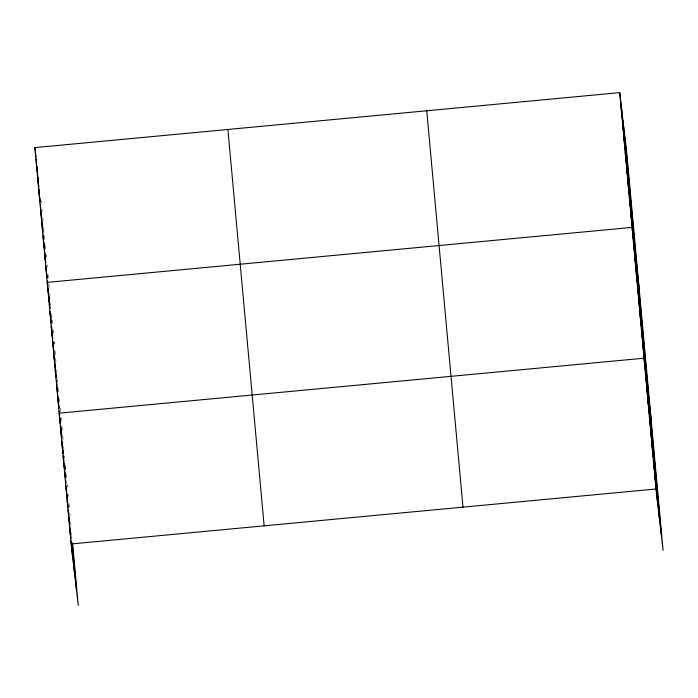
<?xml version="1.0" encoding="UTF-8"?>
<svg xmlns="http://www.w3.org/2000/svg" width="698" height="698" viewBox="0 0 698 698"><rect width="100%" height="100%" fill="white"/><g stroke="black" fill="none" stroke-linecap="round" stroke-linejoin="round"><path stroke-width="0.52" stroke-dasharray="3.49 2.62" d="M41.051 200.771L41.287 202.83M54.086 341.715L54.331 343.774L54.13 341.636M65.455 467.363L65.813 470.452M42.002 209.007L42.203 211.145M42.787 217.567L43.084 220.769M43.669 227.19L43.957 230.401M44.445 235.75L44.942 241.098M45.326 245.373L45.719 249.648M46.208 254.997L46.408 257.134M47.089 264.621L47.29 266.767M47.97 274.253L48.459 279.601M48.851 283.877L49.244 288.152M49.733 293.5L49.924 295.638M50.614 303.133L50.806 305.27M51.591 313.821L52.08 319.169M52.175 320.242L52.664 325.591M53.057 329.866L53.449 334.15M54.994 351.042L55.465 356.233M55.657 358.301L56.128 363.492M56.704 369.722L56.983 372.837M57.559 379.066L57.838 382.181M58.414 388.411L58.981 394.64M59.356 398.794L59.644 401.908M60.211 408.138L60.595 412.282M61.066 417.474L61.354 420.589M61.921 426.818L62.305 430.971M62.776 436.163L63.16 440.316M63.727 446.546L63.919 448.622M64.582 455.89L64.774 457.967M65.438 465.226L65.909 470.417M66.293 474.57L66.668 478.723M67.148 483.915L67.427 487.03M68.09 494.297L68.282 496.374M68.945 503.642L69.425 508.833M69.8 512.986L70.088 516.092M70.655 522.322L70.943 525.437M71.606 532.705L71.798 534.781M51.443 316.604L51.739 319.815"/><path stroke-width="1.05" d="M72.557 543.088L78.255 605.375L71.144 543.978L34.9 147.61L619.745 92.625L626.856 154.022L663.1 550.39L655.998 488.993L619.745 92.625M71.144 543.978L655.998 488.993M621.115 107.597L622.45 119.088M622.485 122.578L623.82 134.06M623.855 137.55L625.19 149.032M625.225 152.522L626.551 164.004M626.595 167.494L627.921 178.976M627.964 182.466L629.291 193.957M629.334 197.447L630.66 208.929M630.704 212.419L632.03 223.901M639.176 288.789L632.074 227.391L47.228 282.376L48.555 293.858L48.066 288.51M633.4 241.927L634.735 253.409M634.735 256.454L636.061 267.945M636.061 270.99L637.387 282.472M637.387 285.526L638.714 297.008M638.722 300.061L640.049 311.544M640.049 314.589L641.375 326.079M641.375 329.124L642.701 340.607M642.71 343.66L644.036 355.142M651.138 419.585L644.036 358.196L59.182 413.172L60.394 423.616L59.941 418.434M645.362 372.723L646.688 384.205M646.697 387.259L648.023 398.741M648.023 401.795L649.349 413.277M649.349 416.322L650.676 427.813M650.676 430.858L652.011 442.34M652.011 445.394L653.337 456.876M653.337 459.93L654.663 471.412M654.663 474.457L655.998 485.939M34.9 147.61L35.991 157.006M36.27 162.582L37.36 171.978M37.64 177.562L38.722 186.951M39.009 192.535L40.091 201.931L39.751 197.595M40.379 207.507L41.583 217.942M41.749 222.479L42.953 232.923M43.119 237.451L44.323 247.895M44.489 252.432L45.693 262.867L45.23 257.492M45.859 267.404L47.063 277.839M49.27 300.035L48.79 295.917L49.218 301.126M48.555 296.912L49.157 302.129M49.401 304.215L49.881 308.394L49.506 304.241M49.881 311.439L50.605 317.703M50.849 319.797L51.207 322.93L50.928 319.815M51.207 325.975L52.542 337.457M52.542 340.511L53.868 351.993M53.868 355.046L55.194 366.529M55.194 369.574L56.163 377.923M56.529 384.109L57.611 393.506M57.855 398.645L58.946 408.042M61.59 433.92L61.825 435.98M60.517 427.708L61.721 438.152L61.372 433.999M61.843 442.244L63.169 453.726L62.698 448.535M63.169 456.78L64.504 468.262L64.12 464.109M64.504 471.307L65.228 477.572M65.472 479.666L65.83 482.789L65.542 479.683M65.83 485.843L67.156 497.325M67.156 500.379L68.003 507.682M68.491 511.861L68.247 509.776L68.77 514.976M68.491 514.906L69.46 523.264M69.817 529.442L70.908 538.839M36.584 162.18L36.226 159.092L36.619 163.376M60.988 428.781L60.63 425.693L61.084 430.884M624.946 137.55L661.198 533.918M622.982 120.579L659.235 516.948M621.08 104.107L657.324 500.475M426.748 110.773L462.992 507.141M227.897 129.47L264.149 525.83M72.164 543.227L76.344 588.903M71.815 543.899L74.381 571.932M36.915 166.578L37.308 170.862M37.596 174.072L38.085 179.412M38.285 181.559L38.774 186.907M38.966 189.045L39.454 194.393M40.336 204.017L40.824 209.365M41.025 211.503L41.514 216.851M41.706 218.989L42.194 224.337M42.491 227.548L42.883 231.823M43.171 235.034L43.66 240.382M43.861 242.52L44.349 247.869M44.541 250.006L45.03 255.355M46.007 266.051L46.4 270.327M46.696 273.537L47.089 277.813M47.377 281.024L47.769 285.299M50.169 311.509L50.64 316.7M51.495 326.036L51.966 331.227M52.254 334.342L52.734 339.533M52.917 341.61L53.397 346.801M53.58 348.878L54.06 354.069M54.348 357.184L54.819 362.375M55.011 364.452L55.482 369.643M55.77 372.758L56.145 376.911M56.529 381.056L56.904 385.209M57.096 387.285L57.568 392.477M57.855 395.591L58.239 399.745M58.519 402.859L58.998 408.051M59.278 411.166L59.662 415.319M62.035 441.267L62.506 446.458M63.361 455.803L63.841 460.994M64.783 471.377L65.263 476.568M66.214 486.942L66.685 492.134M66.877 494.21L67.348 499.402M67.636 502.516L68.011 506.669M68.962 517.052L69.442 522.244M69.817 526.397L70.105 529.512M70.385 532.626L70.864 537.809M71.144 540.924L72.479 555.46"/></g></svg>
